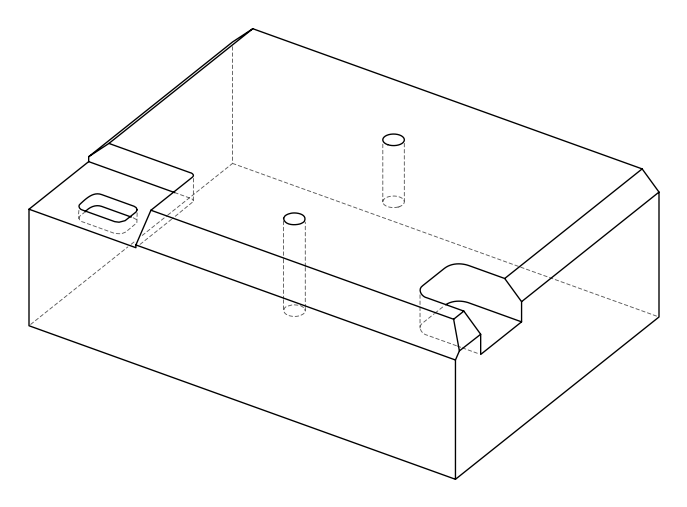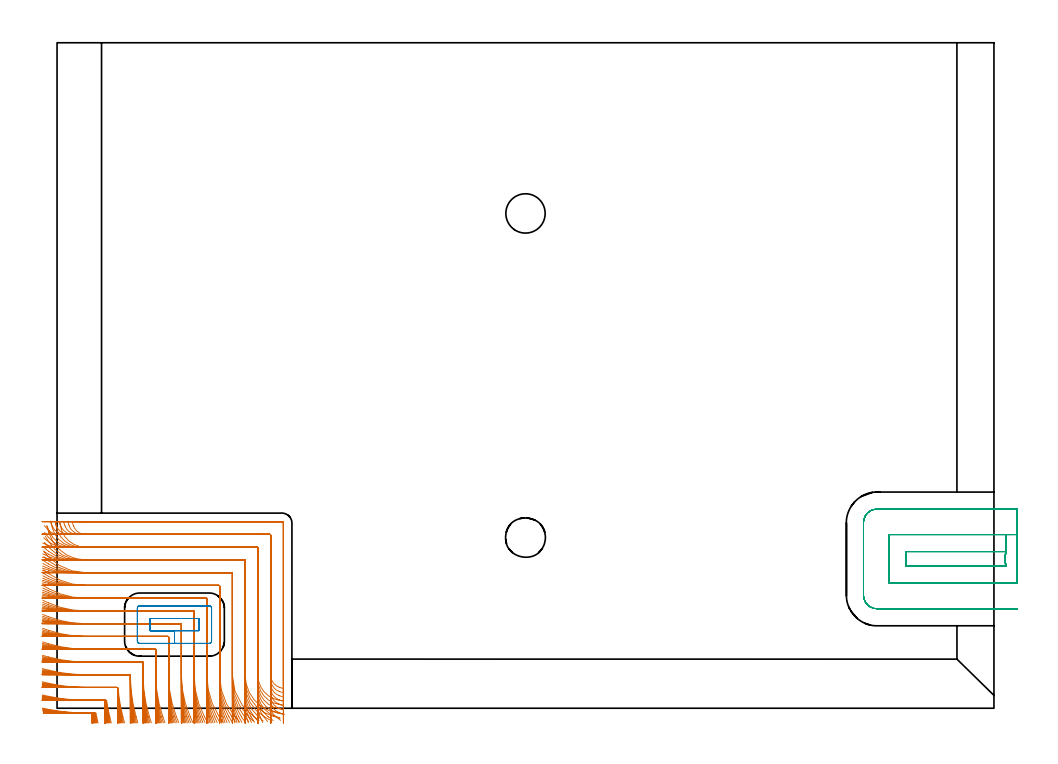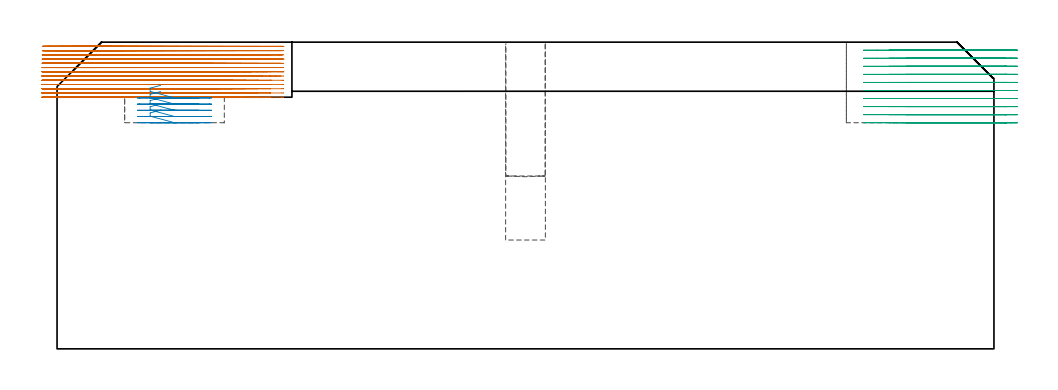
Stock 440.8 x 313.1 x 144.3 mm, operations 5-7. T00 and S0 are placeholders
(PLAN: 9 operations, 4 tool changes, 119.9 min)
(1 AREA_MILL | FG_CHAMFER_SURFACE | UGT0205_001 | 1.59 min | 6769 mm3)
(2 AREA_MILL_1 | FG_CHAMFER_SURFACE_1 | UGT0205_001 | 23.54 min | 87944 mm3)
(3 AREA_MILL_2 | FG_CHAMFER_SURFACE_2 | UGT0205_001 | 14.44 min | 50073 mm3)
(4 AREA_MILL_3 | FG_CHAMFER_SURFACE_3 | UGT0205_001 | 12.04 min | 33143 mm3)
(5 MILL_CORNER_NOTCH_RECTANGULAR | CORNER_NOTCH_RECTANGULAR | NXT0201_009 | Follow Part, ap 2, ae 75% | 54.03 min | 258710 mm3)
(6 MILL_RECTANGULAR_POCKET | POCKET_RECTANGULAR_STRAIGHT | NXT0201_011 | Follow Part, ap 3, ae 75% | 2.15 min | 16193 mm3)
(7 MILL_SLOT | SLOT_PARTIAL_RECTANGULAR | NXT0201_012 | Follow Part, ap 4, ae 75% | 10.76 min | 159781 mm3)
(8 MILL_BLIND_HOLE_FROM_SOLID_MATERIAL | STEP1POCKET | NXT0201_012 | Spiral | 1.04 min | 25567 mm3)
(9 INDEXABLE_INSERT_DRILL_BLIND_HOLE_FROM_SOLID | STEP1POCKET_1 | NXT0302_008 | 0.26 min | 16911 mm3)
(TOOL UGT0205_001 | Chamfer Mill 20 x 3 x 45 deg. | D20 FL50 Z2)
(TOOL NXT0201_009 | ENDMILL 8mm [2P460-0800-NA 1630] | D8 FL26 Z6)
(TOOL NXT0201_011 | ENDMILL 12mm [2P460-1200-NA 1630] | D12 FL38 Z6)
(TOOL NXT0201_012 | ENDMILL 16mm [2P460-1600-NA 1630] | D16 FL38 Z6)
(TOOL NXT0302_008 | Index. Insert Drill 18.5mm [880-D1850L25-05] | D18.5 PA176 FL93 Z2)
(OP 5 MILL_CORNER_NOTCH_RECTANGULAR)
G17 G21 G94 G90
T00 M6
G54
G17 G0 G90 X19.307 Y-6.928 S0 M3
G43 Z154.3 H1
Z142.308
G94 G1 X18.655 Y-4. F250.
G2 X18.337 Y-2.514 R90. F500.
G3 X17.952 Y-2.2 R0.4
G1 X13.38
G2 X-3.967 Y-0.512 R90.
G1 X-6.911 Y0.066 F250.
G0 Z154.3
X25.512 Y-6.917
Z142.308
G1 X24.813 Y-4.
G2 X23.378 Y3.463 R84. F500.
G3 X22.988 Y3.8 R0.4
G1 X13.38
G2 X-4. Y5.618 R84.
G1 X-6.935 Y6.238 F250.
G0 Z154.3
X31.749 Y-6.904
Z142.308
G1 X30.996 Y-4.
G2 X28.742 Y9.437 R78. F500.
G3 X28.349 Y9.8 R0.4
G1 X13.38
G2 X-4. Y11.761 R78.
G1 X-6.925 Y12.429 F250.
G0 Z154.3
X38.028 Y-6.887
Z142.308
G1 X37.212 Y-4.
G2 X34.5 Y15.406 R72. F500.
G3 X34.105 Y15.8 R0.4
G1 X13.38
G2 X-4. Y17.929 R72.
G1 X-6.911 Y18.653 F250.
G0 Z154.3
X44.36 Y-6.865
Z142.308
G1 X43.47 Y-4.
G2 X40.5 Y15.575 R66. F500.
G1 Y21.405
G3 X40.105 Y21.8 R0.4
G1 X13.38
G2 X-4. Y24.13 R66.
G1 X-6.894 Y24.92 F250.
G0 Z154.3
X50.762 Y-6.836
Z142.308
G1 X49.783 Y-4.
G2 X46.5 Y15.575 R60. F500.
G1 Y27.405
G3 X46.105 Y27.8 R0.4
G1 X13.38
G2 X-4. Y30.372 R60.
G1 X-6.871 Y31.241 F250.
G0 Z154.3
X57.26 Y-6.796
Z142.308
G1 X56.173 Y-4.
G2 X52.5 Y15.575 R54. F500.
G1 Y33.405
G3 X52.105 Y33.8 R0.4
G1 X13.38
G2 X-4. Y36.673 R54.
G1 X-6.84 Y37.639 F250.
G0 Z154.3
X63.896 Y-6.739
Z142.308
G1 X62.673 Y-4.
G2 X58.5 Y15.575 R48. F500.
G1 Y39.404
G3 X58.104 Y39.8 R0.4
G1 X13.38
G2 X-4. Y43.057 R48.
G1 X-6.796 Y44.143 F250.
G0 Z154.3
X70.739 Y-6.654
Z142.308
G1 X69.341 Y-4.
G2 X64.5 Y15.575 R42. F500.
G1 Y45.404
G3 X64.104 Y45.8 R0.4
G1 X13.38
G2 X-4. Y49.565 R42.
G1 X-6.731 Y50.806 F250.
G0 Z154.3
X77.918 Y-6.518
Z142.308
G1 X76.287 Y-4.
G2 X70.5 Y15.575 R36. F500.
G1 Y51.404
G3 X70.104 Y51.8 R0.4
G1 X13.38
G2 X-4. Y56.273 R36.
G1 X-6.627 Y57.722 F250.
G0 Z154.3
X85.724 Y-6.273
Z142.308
G1 X83.766 Y-4.
G2 X76.5 Y15.575 R30. F500.
G1 Y57.404
G3 X76.104 Y57.8 R0.4
G1 X13.38
G2 X-4. Y63.347 R30.
G1 X-6.445 Y65.085 F250.
G0 Z154.3
X95.061 Y-5.736
Z142.308
G1 X92.614 Y-4.
G2 X82.5 Y15.575 R24. F500.
G1 Y63.404
G3 X82.104 Y63.8 R0.4
G1 X13.38
G2 X-4. Y71.249 R24.
G1 X-6.069 Y73.422 F250.
G0 Z154.3
X106.791 Y-2.671
Z142.308
G1 X103.824 Y-2.225
G2 X88.5 Y15.575 R18. F500.
G1 Y69.403
G3 X88.103 Y69.8 R0.4
G1 X13.38
G2 X-3.891 Y82.729 R18.
G1 X-4.736 Y85.607 F250.
G0 Z154.3
X105.979 Y3.493
Z142.308
G1 X104.5 Y3.743
G2 X94.5 Y15.575 R12. F500.
G1 Y75.403
G3 X94.103 Y75.8 R0.4
G1 X13.38
G2 X1.548 Y85.8 R12.
G1 X1.298 Y87.279 F250.
G0 Z154.3
X105.914 Y9.418
Z142.308
G1 X104.5 Y9.918
G2 X100.5 Y15.575 R6. F500.
G1 Y81.403
G3 X100.103 Y81.8 R0.4
G1 X13.38
G2 X7.723 Y85.8 R6.
G1 X7.223 Y87.214 F250.
G0 Z154.3
X106.5 Y12.575
Z142.308
G1 Y15.575
Y87.1 F500.
G3 X105.8 Y87.8 R0.7
G1 X13.38
X10.38 F250.
G0 Z154.3
X18.821 Y-6.942
Z140.315
G1 X18.235 Y-4.
G2 X17.953 Y-2.523 R90. F500.
G3 X17.567 Y-2.2 R0.4
G1 X11.387
G2 X-3.899 Y-0.892 R90.
G1 X-6.856 Y-0.383 F250.
G0 Z154.3
X24.99 Y-6.934
Z140.315
G1 X24.362 Y-4.
G2 X23.113 Y3.454 R84. F500.
G3 X22.723 Y3.8 R0.4
G1 X11.387
G2 X-4. Y5.221 R84.
G1 X-6.949 Y5.771 F250.
G0 Z154.3
X31.185 Y-6.923
Z140.315
G1 X30.508 Y-4.
G2 X28.611 Y9.427 R78. F500.
G3 X28.217 Y9.8 R0.4
G1 X11.387
G2 X-4. Y11.333 R78.
G1 X-6.941 Y11.925 F250.
G0 Z154.3
X37.413 Y-6.909
Z140.315
G1 X36.681 Y-4.
G2 X34.5 Y13.586 R72. F500.
G1 Y15.405
G3 X34.105 Y15.8 R0.4
G1 X11.387
G2 X-4. Y17.463 R72.
G1 X-6.931 Y18.105 F250.
G0 Z154.3
X43.685 Y-6.892
Z140.315
G1 X42.886 Y-4.
G2 X40.5 Y13.586 R66. F500.
G1 Y21.405
G3 X40.105 Y21.8 R0.4
G1 X11.387
G2 X-4. Y23.619 R66.
G1 X-6.917 Y24.318 F250.
G0 Z154.3
X50.014 Y-6.868
Z140.315
G1 X49.135 Y-4.
G2 X46.5 Y13.586 R60. F500.
G1 Y27.405
G3 X46.105 Y27.8 R0.4
G1 X11.387
G2 X-4. Y29.807 R60.
G1 X-6.9 Y30.576 F250.
G0 Z154.3
X56.421 Y-6.836
Z140.315
G1 X55.444 Y-4.
G2 X52.5 Y13.586 R54. F500.
G1 Y33.405
G3 X52.105 Y33.8 R0.4
G1 X11.387
G2 X-4. Y36.039 R54.
G1 X-6.876 Y36.894 F250.
G0 Z154.3
X62.937 Y-6.791
Z140.315
G1 X61.838 Y-4.
G2 X58.5 Y13.586 R48. F500.
G1 Y39.404
G3 X58.104 Y39.8 R0.4
G1 X11.387
G2 X-4. Y42.333 R48.
G1 X-6.842 Y43.295 F250.
G0 Z154.3
X69.615 Y-6.724
Z140.315
G1 X68.359 Y-4.
G2 X64.5 Y13.586 R42. F500.
G1 Y45.404
G3 X64.104 Y45.8 R0.4
G1 X11.387
G2 X-4. Y48.72 R42.
G1 X-6.791 Y49.819 F250.
G0 Z154.3
X76.553 Y-6.618
Z140.315
G1 X75.088 Y-4.
G2 X70.5 Y13.586 R36. F500.
G1 Y51.404
G3 X70.104 Y51.8 R0.4
G1 X11.387
G2 X-4. Y55.254 R36.
G1 X-6.712 Y56.536 F250.
G0 Z154.3
X83.954 Y-6.43
Z140.315
G1 X82.195 Y-4.
G2 X76.5 Y13.586 R30. F500.
G1 Y57.404
G3 X76.104 Y57.8 R0.4
G1 X11.387
G2 X-4. Y62.047 R30.
G1 X-6.575 Y63.585 F250.
G0 Z154.3
X92.366 Y-6.041
Z140.315
G1 X90.168 Y-4.
G2 X82.5 Y13.586 R24. F500.
G1 Y63.404
G3 X82.104 Y63.8 R0.4
G1 X11.387
G2 X-4. Y69.382 R24.
G1 X-6.302 Y71.305 F250.
G0 Z154.3
X104.685 Y-4.572
Z140.315
G1 X101.789 Y-3.787
G2 X88.5 Y13.586 R18. F500.
G1 Y69.403
G3 X88.103 Y69.8 R0.4
G1 X11.387
G2 X-4. Y78.46 R18.
G1 X-5.557 Y81.025 F250.
G0 Z154.3
X105.979 Y1.504
Z140.315
G1 X104.5 Y1.754
G2 X94.5 Y13.586 R12. F500.
G1 Y75.403
G3 X94.103 Y75.8 R0.4
G1 X11.387
G2 X-0.441 Y85.776 R12.
G1 X-0.694 Y87.255 F250.
G0 Z154.3
X105.914 Y7.429
Z140.315
G1 X104.5 Y7.929
G2 X100.5 Y13.586 R6. F500.
G1 Y81.403
G3 X100.103 Y81.8 R0.4
G1 X11.387
G2 X5.73 Y85.8 R6.
G1 X5.23 Y87.214 F250.
G0 Z154.3
X106.5 Y10.586
Z140.315
G1 Y13.586
Y87.1 F500.
G3 X105.8 Y87.8 R0.7
G1 X11.387
X8.387 F250.
G0 Z154.3
X18.381 Y-6.955
Z138.323
G1 X17.861 Y-4.
G2 X17.615 Y-2.531 R90. F500.
G3 X17.227 Y-2.2 R0.4
G1 X9.395
G2 X-3.807 Y-1.226 R90.
G1 X-6.775 Y-0.786 F250.
G0 Z154.3
X24.517 Y-6.948
Z138.323
G1 X23.96 Y-4.
G2 X22.896 Y3.444 R84. F500.
G3 X22.504 Y3.8 R0.4
G1 X9.395
G2 X-4. Y4.875 R84.
G1 X-6.962 Y5.353 F250.
G0 Z154.3
X30.674 Y-6.939
Z138.323
G1 X30.075 Y-4.
G2 X28.53 Y9.417 R78. F500.
G3 X28.136 Y9.8 R0.4
G1 X9.395
G2 X-4. Y10.959 R78.
G1 X-6.955 Y11.474 F250.
G0 Z154.3
X36.859 Y-6.929
Z138.323
G1 X36.209 Y-4.
G2 X34.5 Y11.593 R72. F500.
G1 Y15.405
G3 X34.105 Y15.8 R0.4
G1 X9.395
G2 X-4. Y17.057 R72.
G1 X-6.948 Y17.615 F250.
G0 Z154.3
X43.077 Y-6.915
Z138.323
G1 X42.369 Y-4.
G2 X40.5 Y11.593 R66. F500.
G1 Y21.405
G3 X40.105 Y21.8 R0.4
G1 X9.395
G2 X-4. Y23.174 R66.
G1 X-6.938 Y23.782 F250.
G0 Z154.3
X49.341 Y-6.897
Z138.323
G1 X48.562 Y-4.
G2 X46.5 Y11.593 R60. F500.
G1 Y27.405
G3 X46.105 Y27.8 R0.4
G1 X9.395
G2 X-4. Y29.314 R60.
G1 X-6.924 Y29.984 F250.
G0 Z154.3
X55.667 Y-6.872
Z138.323
G1 X54.8 Y-4.
G2 X52.5 Y11.593 R54. F500.
G1 Y33.405
G3 X52.105 Y33.8 R0.4
G1 X9.395
G2 X-4. Y35.488 R54.
G1 X-6.906 Y36.232 F250.
G0 Z154.3
X62.078 Y-6.837
Z138.323
G1 X61.103 Y-4.
G2 X58.5 Y11.593 R48. F500.
G1 Y39.404
G3 X58.104 Y39.8 R0.4
G1 X9.395
G2 X-4. Y41.707 R48.
G1 X-6.881 Y42.544 F250.
G0 Z154.3
X68.616 Y-6.786
Z138.323
G1 X67.502 Y-4.
G2 X64.5 Y11.593 R42. F500.
G1 Y45.404
G3 X64.104 Y45.8 R0.4
G1 X9.395
G2 X-4. Y47.993 R42.
G1 X-6.843 Y48.95 F250.
G0 Z154.3
X75.352 Y-6.704
Z138.323
G1 X74.052 Y-4.
G2 X70.5 Y11.593 R36. F500.
G1 Y51.404
G3 X70.104 Y51.8 R0.4
G1 X9.395
G2 X-4. Y54.385 R36.
G1 X-6.785 Y55.501 F250.
G0 Z154.3
X82.43 Y-6.563
Z138.323
G1 X80.871 Y-4.
G2 X76.5 Y11.593 R30. F500.
G1 Y57.404
G3 X76.104 Y57.8 R0.4
G1 X9.395
G2 X-4. Y60.956 R30.
G1 X-6.684 Y62.296 F250.
G0 Z154.3
X90.205 Y-6.281
Z138.323
G1 X88.256 Y-4.
G2 X82.5 Y11.593 R24. F500.
G1 Y63.404
G3 X82.104 Y63.8 R0.4
G1 X9.395
G2 X-4. Y67.886 R24.
G1 X-6.489 Y69.56 F250.
G0 Z154.3
X100.108 Y-5.499
Z138.323
G1 X97.509 Y-4.
G2 X88.5 Y11.593 R18. F500.
G1 Y69.403
G3 X88.103 Y69.8 R0.4
G1 X9.395
G2 X-4. Y75.776 R18.
G1 X-6.004 Y78.008 F250.
G0 Z154.3
X105.972 Y-0.488
Z138.323
G1 X104.493 Y-0.238
G2 X94.5 Y11.593 R12. F500.
G1 Y75.403
G3 X94.103 Y75.8 R0.4
G1 X9.395
G2 X-2.293 Y85.078 R12.
G1 X-2.973 Y88. F250.
G0 Z154.3
X105.914 Y5.437
Z138.323
G1 X104.5 Y5.937
G2 X100.5 Y11.593 R6. F500.
G1 Y81.403
G3 X100.103 Y81.8 R0.4
G1 X9.395
G2 X3.738 Y85.8 R6.
G1 X3.238 Y87.214 F250.
G0 Z154.3
X106.5 Y8.593
Z138.323
G1 Y11.593
Y87.1 F500.
G3 X105.8 Y87.8 R0.7
G1 X9.395
X6.395 F250.
G0 Z154.3
X17.987 Y-6.966
Z136.331
G1 X17.534 Y-4.
G2 X17.323 Y-2.54 R90. F500.
G3 X16.933 Y-2.2 R0.4
G1 X7.402
G2 X-3.703 Y-1.512 R90.
G1 X-6.68 Y-1.142 F250.
G0 Z154.3
X24.094 Y-6.96
Z136.331
G1 X23.608 Y-4.
G2 X22.727 Y3.435 R84. F500.
G3 X22.334 Y3.8 R0.4
G1 X7.402
G2 X-4. Y4.577 R84.
G1 X-6.972 Y4.985 F250.
G0 Z154.3
X30.218 Y-6.954
Z136.331
G1 X29.695 Y-4.
G2 X28.5 Y9.406 R78. F500.
G3 X28.106 Y9.8 R0.4
G1 X7.402
G2 X-4. Y10.638 R78.
G1 X-6.968 Y11.076 F250.
G0 Z154.3
X36.363 Y-6.946
Z136.331
G1 X35.796 Y-4.
G2 X34.5 Y9.601 R72. F500.
G1 Y15.405
G3 X34.105 Y15.8 R0.4
G1 X7.402
G2 X-4. Y16.709 R72.
G1 X-6.962 Y17.184 F250.
G0 Z154.3
X42.535 Y-6.936
Z136.331
G1 X41.917 Y-4.
G2 X40.5 Y9.601 R66. F500.
G1 Y21.405
G3 X40.105 Y21.8 R0.4
G1 X7.402
G2 X-4. Y22.792 R66.
G1 X-6.955 Y23.311 F250.
G0 Z154.3
X48.742 Y-6.922
Z136.331
G1 X48.062 Y-4.
G2 X46.5 Y9.601 R60. F500.
G1 Y27.405
G3 X46.105 Y27.8 R0.4
G1 X7.402
G2 X-4. Y28.893 R60.
G1 X-6.945 Y29.464 F250.
G0 Z154.3
X54.997 Y-6.903
Z136.331
G1 X54.241 Y-4.
G2 X52.5 Y9.601 R54. F500.
G1 Y33.404
G3 X52.104 Y33.8 R0.4
G1 X7.402
G2 X-4. Y35.018 R54.
G1 X-6.932 Y35.651 F250.
G0 Z154.3
X61.317 Y-6.877
Z136.331
G1 X60.467 Y-4.
G2 X58.5 Y9.601 R48. F500.
G1 Y39.404
G3 X58.104 Y39.8 R0.4
G1 X7.402
G2 X-4. Y41.174 R48.
G1 X-6.914 Y41.887 F250.
G0 Z154.3
X67.735 Y-6.838
Z136.331
G1 X66.763 Y-4.
G2 X64.5 Y9.601 R42. F500.
G1 Y45.404
G3 X64.104 Y45.8 R0.4
G1 X7.402
G2 X-4. Y47.377 R42.
G1 X-6.887 Y48.192 F250.
G0 Z154.3
X74.302 Y-6.778
Z136.331
G1 X73.168 Y-4.
G2 X70.5 Y9.601 R36. F500.
G1 Y51.404
G3 X70.104 Y51.8 R0.4
G1 X7.402
G2 X-4. Y53.653 R36.
G1 X-6.846 Y54.604 F250.
G0 Z154.3
X81.12 Y-6.674
Z136.331
G1 X79.76 Y-4.
G2 X76.5 Y9.601 R30. F500.
G1 Y57.404
G3 X76.104 Y57.8 R0.4
G1 X7.402
G2 X-4. Y60.051 R30.
G1 X-6.775 Y61.192 F250.
G0 Z154.3
X88.426 Y-6.472
Z136.331
G1 X86.726 Y-4.
G2 X82.5 Y9.601 R24. F500.
G1 Y63.404
G3 X82.104 Y63.8 R0.4
G1 X7.402
G2 X-4. Y66.682 R24.
G1 X-6.64 Y68.107 F250.
G0 Z154.3
X96.976 Y-5.965
Z136.331
G1 X94.71 Y-4.
G2 X88.5 Y9.601 R18. F500.
G1 Y69.403
G3 X88.103 Y69.8 R0.4
G1 X7.402
G2 X-4. Y73.872 R18.
G1 X-6.321 Y75.772 F250.
G0 Z154.3
X106.825 Y-2.764
Z136.331
G1 X103.896 Y-2.113
G2 X94.5 Y9.601 R12. F500.
G1 Y75.403
G3 X94.103 Y75.8 R0.4
G1 X7.402
G2 X-3.715 Y83.283 R12.
G1 X-4.844 Y86.062 F250.
G0 Z154.3
X105.914 Y3.444
Z136.331
G1 X104.5 Y3.944
G2 X100.5 Y9.601 R6. F500.
G1 Y81.403
G3 X100.103 Y81.8 R0.4
G1 X7.402
G2 X1.745 Y85.8 R6.
G1 X1.245 Y87.215 F250.
G0 Z154.3
X106.5 Y6.601
Z136.331
G1 Y9.601
Y87.1 F500.
G3 X105.8 Y87.8 R0.7
G1 X7.402
X4.402 F250.
G0 Z154.3
X17.639 Y-6.975
Z134.338
G1 X17.252 Y-4.
G2 X17.075 Y-2.549 R90. F500.
G3 X16.684 Y-2.2 R0.4
G1 X5.41
G2 X-3.598 Y-1.748 R90.
G1 X-6.583 Y-1.448 F250.
G0 Z154.3
X23.721 Y-6.971
Z134.338
G1 X23.306 Y-4.
G2 X22.604 Y3.426 R84. F500.
G3 X22.211 Y3.8 R0.4
G1 X5.41
G2 X-4. Y4.329 R84.
G1 X-6.981 Y4.665 F250.
G0 Z154.3
X29.815 Y-6.967
Z134.338
G1 X29.369 Y-4.
G2 X28.5 Y7.609 R78. F500.
G1 Y9.405
G3 X28.105 Y9.8 R0.4
G1 X5.41
G2 X-4. Y10.37 R78.
G1 X-6.978 Y10.732 F250.
G0 Z154.3
X35.926 Y-6.961
Z134.338
G1 X35.442 Y-4.
G2 X34.5 Y7.609 R72. F500.
G1 Y15.405
G3 X34.105 Y15.8 R0.4
G1 X5.41
G2 X-4. Y16.418 R72.
G1 X-6.974 Y16.81 F250.
G0 Z154.3
X42.057 Y-6.953
Z134.338
G1 X41.529 Y-4.
G2 X40.5 Y7.609 R66. F500.
G1 Y21.405
G3 X40.105 Y21.8 R0.4
G1 X5.41
G2 X-4. Y22.474 R66.
G1 X-6.969 Y22.902 F250.
G0 Z154.3
X48.214 Y-6.943
Z134.338
G1 X47.634 Y-4.
G2 X46.5 Y7.609 R60. F500.
G1 Y27.405
G3 X46.105 Y27.8 R0.4
G1 X5.41
G2 X-4. Y28.542 R60.
G1 X-6.963 Y29.013 F250.
G0 Z154.3
X54.408 Y-6.93
Z134.338
G1 X53.763 Y-4.
G2 X52.5 Y7.609 R54. F500.
G1 Y33.405
G3 X52.105 Y33.8 R0.4
G1 X5.41
G2 X-4. Y34.626 R54.
G1 X-6.954 Y35.149 F250.
G0 Z154.3
X60.651 Y-6.911
Z134.338
G1 X59.925 Y-4.
G2 X58.5 Y7.609 R48. F500.
G1 Y39.404
G3 X58.104 Y39.8 R0.4
G1 X5.41
G2 X-4. Y40.731 R48.
G1 X-6.942 Y41.319 F250.
G0 Z154.3
X66.966 Y-6.883
Z134.338
G1 X66.136 Y-4.
G2 X64.5 Y7.609 R42. F500.
G1 Y45.404
G3 X64.104 Y45.8 R0.4
G1 X5.41
G2 X-4. Y46.868 R42.
G1 X-6.924 Y47.54 F250.
G0 Z154.3
X73.391 Y-6.84
Z134.338
G1 X72.423 Y-4.
G2 X70.5 Y7.609 R36. F500.
G1 Y51.404
G3 X70.104 Y51.8 R0.4
G1 X5.41
G2 X-4. Y53.052 R36.
G1 X-6.896 Y53.836 F250.
G0 Z154.3
X79.998 Y-6.766
Z134.338
G1 X78.837 Y-4.
G2 X76.5 Y7.609 R30. F500.
G1 Y57.404
G3 X76.104 Y57.8 R0.4
G1 X5.41
G2 X-4. Y59.314 R30.
G1 X-6.849 Y60.255 F250.
G0 Z154.3
X86.946 Y-6.626
Z134.338
G1 X85.495 Y-4.
G2 X82.5 Y7.609 R24. F500.
G1 Y63.404
G3 X82.104 Y63.8 R0.4
G1 X5.41
G2 X-4. Y65.722 R24.
G1 X-6.76 Y66.898 F250.
G0 Z154.3
X94.679 Y-6.293
Z134.338
G1 X92.744 Y-4.
G2 X88.5 Y7.609 R18. F500.
G1 Y69.403
G3 X88.103 Y69.8 R0.4
G1 X5.41
G2 X-4. Y72.455 R18.
G1 X-6.557 Y74.024 F250.
G0 Z154.3
X105.035 Y-4.673
Z134.338
G1 X102.231 Y-3.606
G2 X94.5 Y7.609 R12. F500.
G1 Y75.403
G3 X94.103 Y75.8 R0.4
G1 X5.41
G2 X-4. Y80.353 R12.
G1 X-5.862 Y82.705 F250.
G0 Z154.3
X105.914 Y1.452
Z134.338
G1 X104.5 Y1.952
G2 X100.5 Y7.609 R6. F500.
G1 Y81.403
G3 X100.103 Y81.8 R0.4
G1 X5.41
G2 X-0.245 Y85.793 R6.
G1 X-0.746 Y87.207 F250.
G0 Z154.3
X106.5 Y4.609
Z134.338
G1 Y7.609
Y87.1 F500.
G3 X105.8 Y87.8 R0.7
G1 X5.41
X2.41 F250.
G0 Z154.3
X17.335 Y-6.983
Z132.346
G1 X17.015 Y-4.
G2 X16.872 Y-2.558 R90. F500.
G3 X16.48 Y-2.2 R0.4
G1 X3.416
G2 X-3.502 Y-1.934 R90.
G1 X-6.493 Y-1.703 F250.
G0 Z154.3
X23.395 Y-6.98
Z132.346
G1 X23.052 Y-4.
G2 X22.529 Y3.416 R84. F500.
G3 X22.135 Y3.8 R0.4
G1 X3.416
G2 X-4. Y4.128 R84.
G1 X-6.988 Y4.393 F250.
G0 Z154.3
X29.464 Y-6.977
Z132.346
G1 X29.095 Y-4.
G2 X28.5 Y5.613 R78. F500.
G1 Y9.405
G3 X28.105 Y9.8 R0.4
G1 X3.416
G2 X-4. Y10.153 R78.
G1 X-6.986 Y10.439 F250.
G0 Z154.3
X35.545 Y-6.973
Z132.346
G1 X35.145 Y-4.
G2 X34.5 Y5.613 R72. F500.
G1 Y15.405
G3 X34.105 Y15.8 R0.4
G1 X3.416
G2 X-4. Y16.183 R72.
G1 X-6.984 Y16.492 F250.
G0 Z154.3
X41.641 Y-6.968
Z132.346
G1 X41.204 Y-4.
G2 X40.5 Y5.613 R66. F500.
G1 Y21.405
G3 X40.105 Y21.8 R0.4
G1 X3.416
G2 X-4. Y22.218 R66.
G1 X-6.981 Y22.555 F250.
G0 Z154.3
X47.756 Y-6.961
Z132.346
G1 X47.275 Y-4.
G2 X46.5 Y5.613 R60. F500.
G1 Y27.405
G3 X46.105 Y27.8 R0.4
G1 X3.416
G2 X-4. Y28.26 R60.
G1 X-6.977 Y28.631 F250.
G0 Z154.3
X53.897 Y-6.952
Z132.346
G1 X53.363 Y-4.
G2 X52.5 Y5.613 R54. F500.
G1 Y33.405
G3 X52.105 Y33.8 R0.4
G1 X3.416
G2 X-4. Y34.312 R54.
G1 X-6.972 Y34.724 F250.
G0 Z154.3
X60.073 Y-6.939
Z132.346
G1 X59.472 Y-4.
G2 X58.5 Y5.613 R48. F500.
G1 Y39.404
G3 X58.104 Y39.8 R0.4
G1 X3.416
G2 X-4. Y40.376 R48.
G1 X-6.964 Y40.84 F250.
G0 Z154.3
X66.302 Y-6.92
Z132.346
G1 X65.615 Y-4.
G2 X64.5 Y5.613 R42. F500.
G1 Y45.404
G3 X64.104 Y45.8 R0.4
G1 X3.416
G2 X-4. Y46.46 R42.
G1 X-6.953 Y46.99 F250.
G0 Z154.3
X72.608 Y-6.891
Z132.346
G1 X71.807 Y-4.
G2 X70.5 Y5.613 R36. F500.
G1 Y51.404
G3 X70.104 Y51.8 R0.4
G1 X3.416
G2 X-4. Y52.572 R36.
G1 X-6.936 Y53.19 F250.
G0 Z154.3
X79.043 Y-6.842
Z132.346
G1 X78.082 Y-4.
G2 X76.5 Y5.613 R30. F500.
G1 Y57.404
G3 X76.104 Y57.8 R0.4
G1 X3.416
G2 X-4. Y58.731 R30.
G1 X-6.907 Y59.473 F250.
G0 Z154.3
X85.711 Y-6.749
Z132.346
G1 X84.509 Y-4.
G2 X82.5 Y5.613 R24. F500.
G1 Y63.404
G3 X82.104 Y63.8 R0.4
G1 X3.416
G2 X-4. Y64.975 R24.
G1 X-6.853 Y65.902 F250.
G0 Z154.3
X92.884 Y-6.536
Z132.346
G1 X91.282 Y-4.
G2 X88.5 Y5.613 R18. F500.
G1 Y69.403
G3 X88.103 Y69.8 R0.4
G1 X3.416
G2 X-4. Y71.399 R18.
G1 X-6.734 Y72.635 F250.
G0 Z154.3
X101.72 Y-5.796
Z132.346
G1 X99.317 Y-4.
G2 X94.5 Y5.613 R12. F500.
G1 Y75.403
G3 X94.103 Y75.8 R0.4
G1 X3.416
G2 X-4. Y78.366 R12.
G1 X-6.359 Y80.22 F250.
G0 Z154.3
X105.914 Y-0.544
Z132.346
G1 X104.5 Y-0.044
G2 X100.5 Y5.613 R6. F500.
G1 Y81.403
G3 X100.103 Y81.8 R0.4
G1 X3.416
G2 X-2.035 Y85.294 R6.
G1 X-3.288 Y88.02 F250.
G0 Z154.3
X106.5 Y2.613
Z132.346
G1 Y5.613
Y87.1 F500.
G3 X105.8 Y87.8 R0.7
G1 X3.416
X0.416 F250.
G0 Z154.3
X17.077 Y-6.989
Z130.354
G1 X16.823 Y-4.
G2 X16.713 Y-2.567 R90. F500.
G3 X16.32 Y-2.2 R0.4
G1 X0.412
G2 X-3.392 Y-2.12 R90.
G1 X-6.39 Y-1.993 F250.
G0 Z154.3
X23.118 Y-6.988
Z130.354
G1 X22.846 Y-4.
G2 X22.5 Y3.407 R84. F500.
G3 X22.106 Y3.8 R0.4
G1 X0.412
G2 X-4. Y3.916 R84.
G1 X-6.996 Y4.074 F250.
G0 Z154.3
X29.166 Y-6.986
Z130.354
G1 X28.873 Y-4.
G2 X28.5 Y3.618 R78. F500.
G1 Y9.405
G3 X28.105 Y9.8 R0.4
G1 X0.412
G2 X-4. Y9.925 R78.
G1 X-6.995 Y10.095 F250.
G0 Z154.3
X35.222 Y-6.983
Z130.354
G1 X34.904 Y-4.
G2 X34.5 Y3.618 R72. F500.
G1 Y15.405
G3 X34.105 Y15.8 R0.4
G1 X0.412
G2 X-4. Y15.935 R72.
G1 X-6.994 Y16.119 F250.
G0 Z154.3
X41.287 Y-6.98
Z130.354
G1 X40.941 Y-4.
G2 X40.5 Y3.618 R66. F500.
G1 Y21.405
G3 X40.105 Y21.8 R0.4
G1 X0.412
G2 X-4. Y21.948 R66.
G1 X-6.993 Y22.148 F250.
G0 Z154.3
X47.367 Y-6.976
Z130.354
G1 X46.986 Y-4.
G2 X46.5 Y3.618 R60. F500.
G1 Y27.405
G3 X46.105 Y27.8 R0.4
G1 X0.412
G2 X-4. Y27.962 R60.
G1 X-6.992 Y28.183 F250.
G0 Z154.3
X53.463 Y-6.97
Z130.354
G1 X53.04 Y-4.
G2 X52.5 Y3.618 R54. F500.
G1 Y33.405
G3 X52.105 Y33.8 R0.4
G1 X0.412
G2 X-4. Y33.981 R54.
G1 X-6.99 Y34.226 F250.
G0 Z154.3
X59.585 Y-6.962
Z130.354
G1 X59.108 Y-4.
G2 X58.5 Y3.618 R48. F500.
G1 Y39.404
G3 X58.104 Y39.8 R0.4
G1 X0.412
G2 X-4. Y40.003 R48.
G1 X-6.987 Y40.279 F250.
G0 Z154.3
X65.741 Y-6.95
Z130.354
G1 X65.197 Y-4.
G2 X64.5 Y3.618 R42. F500.
G1 Y45.404
G3 X64.104 Y45.8 R0.4
G1 X0.412
G2 X-4. Y46.032 R42.
G1 X-6.983 Y46.348 F250.
G0 Z154.3
X71.95 Y-6.932
Z130.354
G1 X71.315 Y-4.
G2 X70.5 Y3.618 R36. F500.
G1 Y51.404
G3 X70.104 Y51.8 R0.4
G1 X0.412
G2 X-4. Y52.071 R36.
G1 X-6.977 Y52.439 F250.
G0 Z154.3
X78.245 Y-6.902
Z130.354
G1 X77.483 Y-4.
G2 X76.5 Y3.618 R30. F500.
G1 Y57.404
G3 X76.104 Y57.8 R0.4
G1 X0.412
G2 X-4. Y58.126 R30.
G1 X-6.967 Y58.568 F250.
G0 Z154.3
X84.693 Y-6.845
Z130.354
G1 X83.741 Y-4.
G2 X82.5 Y3.618 R24. F500.
G1 Y63.404
G3 X82.104 Y63.8 R0.4
G1 X0.412
G2 X-4. Y64.209 R24.
G1 X-6.949 Y64.761 F250.
G0 Z154.3
X91.461 Y-6.718
Z130.354
G1 X90.192 Y-4.
G2 X88.5 Y3.618 R18. F500.
G1 Y69.403
G3 X88.103 Y69.8 R0.4
G1 X0.412
G2 X-4. Y70.349 R18.
G1 X-6.908 Y71.085 F250.
G0 Z154.3
X99.133 Y-6.318
Z130.354
G1 X97.228 Y-4.
G2 X94.5 Y3.618 R12. F500.
G1 Y75.403
G3 X94.103 Y75.8 R0.4
G1 X0.412
G2 X-4. Y76.641 R12.
G1 X-6.79 Y77.744 F250.
G0 Z154.3
X106.795 Y-3.084
Z130.354
G1 X104.055 Y-1.861
G2 X100.5 Y3.618 R6. F500.
G1 Y81.403
G3 X100.103 Y81.8 R0.4
G1 X0.412
G2 X-3.992 Y83.725 R6.
G1 X-6.029 Y85.928 F250.
G0 Z154.3
X106.5 Y0.618
Z130.354
G1 Y3.618
Y87.1 F500.
G3 X105.8 Y87.8 R0.7
G1 X0.412
X-2.588 F250.
G0 Z154.3
X16.794 Y-6.996
Z128.362
G1 X16.632 Y-4.
G2 X16.566 Y-2.579 R90. F500.
G3 X16.173 Y-2.2 R0.4
G1 X-3.286
X-3.341
X-6.341 Y-2.198 F250.
G0 Z154.3
X22.815 Y-6.995
Z128.362
G1 X22.641 Y-4.
G2 X22.5 Y0.869 R84. F500.
G1 Y3.406
G3 X22.106 Y3.8 R0.4
G1 X-3.286
G2 X-4. Y3.803 R84.
G1 X-7. Y3.829 F250.
G0 Z154.3
X28.839 Y-6.994
Z128.362
G1 X28.652 Y-4.
G2 X28.5 Y0.869 R78. F500.
G1 Y9.406
G3 X28.106 Y9.8 R0.4
G1 X-3.286
G2 X-4. Y9.803 R78.
G1 X-7. Y9.831 F250.
G0 Z154.3
X34.868 Y-6.993
Z128.362
G1 X34.665 Y-4.
G2 X34.5 Y0.869 R72. F500.
G1 Y15.405
G3 X34.105 Y15.8 R0.4
G1 X-3.286
G2 X-4. Y15.804 R72.
G1 X-7. Y15.833 F250.
G0 Z154.3
X40.901 Y-6.992
Z128.362
G1 X40.68 Y-4.
G2 X40.5 Y0.869 R66. F500.
G1 Y21.405
G3 X40.105 Y21.8 R0.4
G1 X-3.286
G2 X-4. Y21.804 R66.
G1 X-7. Y21.836 F250.
G0 Z154.3
X46.941 Y-6.99
Z128.362
G1 X46.698 Y-4.
G2 X46.5 Y0.869 R60. F500.
G1 Y27.405
G3 X46.105 Y27.8 R0.4
G1 X-3.286
G2 X-4. Y27.804 R60.
G1 X-7. Y27.84 F250.
G0 Z154.3
X52.99 Y-6.988
Z128.362
G1 X52.72 Y-4.
G2 X52.5 Y0.869 R54. F500.
G1 Y33.405
G3 X52.105 Y33.8 R0.4
G1 X-3.286
G2 X-4. Y33.805 R54.
G1 X-7. Y33.844 F250.
G0 Z154.3
X59.052 Y-6.985
Z128.362
G1 X58.748 Y-4.
G2 X58.5 Y0.869 R48. F500.
G1 Y39.404
G3 X58.104 Y39.8 R0.4
G1 X-3.286
G2 X-4. Y39.805 R48.
G1 X-7. Y39.85 F250.
G0 Z154.3
X65.131 Y-6.98
Z128.362
G1 X64.783 Y-4.
G2 X64.5 Y0.869 R42. F500.
G1 Y45.404
G3 X64.104 Y45.8 R0.4
G1 X-3.286
G2 X-4. Y45.806 R42.
G1 X-7. Y45.857 F250.
G0 Z154.3
X71.237 Y-6.972
Z128.362
G1 X70.831 Y-4.
G2 X70.5 Y0.869 R36. F500.
G1 Y51.404
G3 X70.104 Y51.8 R0.4
G1 X-3.286
G2 X-4. Y51.807 R36.
G1 X-6.999 Y51.867 F250.
G0 Z154.3
X77.385 Y-6.96
Z128.362
G1 X76.898 Y-4.
G2 X76.5 Y0.869 R30. F500.
G1 Y57.404
G3 X76.104 Y57.8 R0.4
G1 X-3.286
G2 X-4. Y57.808 R30.
G1 X-6.999 Y57.88 F250.
G0 Z154.3
X83.608 Y-6.938
Z128.362
G1 X82.999 Y-4.
G2 X82.5 Y0.869 R24. F500.
G1 Y63.404
G3 X82.104 Y63.8 R0.4
G1 X-3.286
G2 X-4. Y63.811 R24.
G1 X-6.999 Y63.9 F250.
G0 Z154.3
X89.983 Y-6.888
Z128.362
G1 X89.171 Y-4.
G2 X88.5 Y0.869 R18. F500.
G1 Y69.403
G3 X88.103 Y69.8 R0.4
G1 X-3.286
G2 X-4. Y69.814 R18.
G1 X-6.998 Y69.933 F250.
G0 Z154.3
X96.749 Y-6.742
Z128.362
G1 X95.532 Y-4.
G2 X94.5 Y0.869 R12. F500.
G1 Y75.403
G3 X94.103 Y75.8 R0.4
G1 X-3.286
G2 X-4. Y75.821 R12.
G1 X-6.995 Y76. F250.
G0 Z154.3
X105.237 Y-5.719
Z128.362
G1 X102.854 Y-3.896
G2 X100.5 Y0.869 R6. F500.
G1 Y81.403
G3 X100.103 Y81.8 R0.4
G1 X-3.286
G2 X-4. Y81.843 R6.
G1 X-6.979 Y82.199 F250.
G0 Z154.3
X106.5 Y-2.131
Z128.362
G1 Y0.869
Y87.1 F500.
G3 X105.8 Y87.8 R0.7
G1 X-3.286
X-6.286 F250.
G0 Z154.3
X16.534 Y-7.
Z126.369
G1 X16.504 Y-4.
G2 X16.5 Y-3.103 R90. F500.
G1 Y-2.594
G3 X16.106 Y-2.2 R0.4
G1 X-3.341
X-6.341 F250.
G0 Z154.3
X22.537 Y-7.
Z126.369
G1 X22.505 Y-4.
G2 X22.5 Y-3.103 R84. F500.
G1 Y3.406
G3 X22.106 Y3.8 R0.4
G1 X16.106
X-4.
X-7. F250.
G0 Z154.3
X28.54 Y-7.
Z126.369
G1 X28.505 Y-4.
G2 X28.5 Y-3.103 R78. F500.
G1 Y9.406
G3 X28.106 Y9.8 R0.4
G1 X22.106
X-4.
X-7. F250.
G0 Z154.3
X34.543 Y-7.
Z126.369
G1 X34.506 Y-4.
G2 X34.5 Y-3.103 R72. F500.
G1 Y15.405
G3 X34.105 Y15.8 R0.4
G1 X28.106
X-4.
X-7. F250.
G0 Z154.3
X40.547 Y-7.
Z126.369
G1 X40.506 Y-4.
G2 X40.5 Y-3.103 R66. F500.
G1 Y21.405
G3 X40.105 Y21.8 R0.4
G1 X34.105
X-4.
X-7. F250.
G0 Z154.3
X46.552 Y-7.
Z126.369
G1 X46.507 Y-4.
G2 X46.5 Y-3.103 R60. F500.
G1 Y27.405
G3 X46.105 Y27.8 R0.4
G1 X40.105
X-4.
X-7. F250.
G0 Z154.3
X52.557 Y-7.
Z126.369
G1 X52.507 Y-4.
G2 X52.5 Y-3.103 R54. F500.
G1 Y33.405
G3 X52.105 Y33.8 R0.4
G1 X46.105
X-4.
X-7. F250.
G0 Z154.3
X58.564 Y-6.999
Z126.369
G1 X58.508 Y-4.
G2 X58.5 Y-3.103 R48. F500.
G1 Y39.404
G3 X58.104 Y39.8 R0.4
G1 X52.105
X-4.
X-7. F250.
G0 Z154.3
X64.574 Y-6.999
Z126.369
G1 X64.51 Y-4.
G2 X64.5 Y-3.103 R42. F500.
G1 Y45.404
G3 X64.104 Y45.8 R0.4
G1 X58.104
X-4.
X-7. F250.
G0 Z154.3
X70.586 Y-6.999
Z126.369
G1 X70.511 Y-4.
G2 X70.5 Y-3.103 R36. F500.
G1 Y51.404
G3 X70.104 Y51.8 R0.4
G1 X64.104
X-4.
X-7. Y51.801 F250.
G0 Z154.3
X76.603 Y-6.999
Z126.369
G1 X76.513 Y-4.
G2 X76.5 Y-3.103 R30. F500.
G1 Y57.404
G3 X76.104 Y57.8 R0.4
G1 X70.104
X-4.
X-7. Y57.801 F250.
G0 Z154.3
X82.629 Y-6.998
Z126.369
G1 X82.517 Y-4.
G2 X82.5 Y-3.103 R24. F500.
G1 Y63.404
G3 X82.104 Y63.8 R0.4
G1 X76.104
X-4.
X-7. Y63.801 F250.
G0 Z154.3
X88.672 Y-6.996
Z126.369
G1 X88.522 Y-4.
G2 X88.5 Y-3.103 R18. F500.
G1 Y69.403
G3 X88.103 Y69.8 R0.4
G1 X82.104
X-4.
X-7. Y69.801 F250.
G0 Z154.3
X94.758 Y-6.992
Z126.369
G1 X94.534 Y-4.
G2 X94.5 Y-3.103 R12. F500.
G1 Y75.403
G3 X94.103 Y75.8 R0.4
G1 X88.103
X-4.
X-7. Y75.802 F250.
G0 Z154.3
X101.016 Y-6.966
Z126.369
G1 X100.567 Y-4.
G2 X100.5 Y-3.103 R6. F500.
G1 Y81.403
G3 X100.103 Y81.8 R0.4
G1 X94.103
X-4.
X-7. Y81.803 F250.
G0 Z154.3
X106.5 Y-6.103
Z126.369
G1 Y-3.103
Y87.1 F500.
G3 X105.8 Y87.8 R0.7
G1 X-3.994
X-6.994 F250.
G0 Z154.3
X16.501 Y-7.
Z124.377
G1 X16.5 Y-4.
Y-2.594 F500.
G3 X16.106 Y-2.2 R0.4
G1 X-3.341
X-6.341 F250.
G0 Z154.3
X22.501 Y-7.
Z124.377
G1 X22.5 Y-4.
Y-2.594 F500.
Y3.406
G3 X22.106 Y3.8 R0.4
G1 X-4.
X-7. F250.
G0 Z154.3
X28.501 Y-7.
Z124.377
G1 X28.5 Y-4.
Y3.406 F500.
Y9.406
G3 X28.106 Y9.8 R0.4
G1 X-4.
X-7. F250.
G0 Z154.3
X34.501 Y-7.
Z124.377
G1 X34.5 Y-4.
Y9.406 F500.
Y15.405
G3 X34.105 Y15.8 R0.4
G1 X-4.
X-7. F250.
G0 Z154.3
X40.501 Y-7.
Z124.377
G1 X40.5 Y-4.
Y15.405 F500.
Y21.405
G3 X40.105 Y21.8 R0.4
G1 X-4.
X-7. F250.
G0 Z154.3
X46.501 Y-7.
Z124.377
G1 X46.5 Y-4.
Y21.405 F500.
Y27.405
G3 X46.105 Y27.8 R0.4
G1 X-4.
X-7. F250.
G0 Z154.3
X52.501 Y-7.
Z124.377
G1 X52.5 Y-4.
Y27.405 F500.
Y33.405
G3 X52.105 Y33.8 R0.4
G1 X-4.
X-7. F250.
G0 Z154.3
X58.502 Y-7.
Z124.377
G1 X58.5 Y-4.
Y33.405 F500.
Y39.404
G3 X58.104 Y39.8 R0.4
G1 X-4.
X-7. F250.
G0 Z154.3
X64.502 Y-7.
Z124.377
G1 X64.5 Y-4.
Y39.404 F500.
Y45.404
G3 X64.104 Y45.8 R0.4
G1 X-4.
X-7. F250.
G0 Z154.3
X70.502 Y-7.
Z124.377
G1 X70.5 Y-4.
Y45.404 F500.
Y51.404
G3 X70.104 Y51.8 R0.4
G1 X-4.
X-7. F250.
G0 Z154.3
X76.502 Y-7.
Z124.377
G1 X76.5 Y-4.
Y51.404 F500.
Y57.404
G3 X76.104 Y57.8 R0.4
G1 X-4.
X-7. F250.
G0 Z154.3
X82.503 Y-7.
Z124.377
G1 X82.5 Y-4.
Y57.404 F500.
Y63.404
G3 X82.104 Y63.8 R0.4
G1 X-4.
X-7. F250.
G0 Z154.3
X88.504 Y-7.
Z124.377
G1 X88.5 Y-4.
Y63.404 F500.
Y69.403
G3 X88.103 Y69.8 R0.4
G1 X-4.
X-7. F250.
G0 Z154.3
X94.506 Y-7.
Z124.377
G1 X94.5 Y-4.
Y69.403 F500.
Y75.403
G3 X94.103 Y75.8 R0.4
G1 X-4.
X-7. F250.
G0 Z154.3
X100.512 Y-7.
Z124.377
G1 X100.5 Y-4.
Y75.403 F500.
Y81.403
G3 X100.103 Y81.8 R0.4
G1 X-4.
X-7. F250.
G0 Z154.3
X106.5 Y-6.976
Z124.377
G1 Y-3.976
Y87.1 F500.
G3 X105.8 Y87.8 R0.7
G1 X-4.
X-7. F250.
G0 Z154.3
X16.5 Y-7.
Z122.385
G1 Y-4.
Y-2.594 F500.
G3 X16.106 Y-2.2 R0.4
G1 X-3.341
X-6.341 F250.
G0 Z154.3
X22.5 Y-7.
Z122.385
G1 Y-4.
Y3.406 F500.
G3 X22.106 Y3.8 R0.4
G1 X-4.
X-7. F250.
G0 Z154.3
X28.5 Y-7.
Z122.385
G1 Y-4.
Y9.406 F500.
G3 X28.106 Y9.8 R0.4
G1 X-4.
X-7. F250.
G0 Z154.3
X34.5 Y-7.
Z122.385
G1 Y-4.
Y15.405 F500.
G3 X34.105 Y15.8 R0.4
G1 X-4.
X-7. F250.
G0 Z154.3
X40.5 Y-7.
Z122.385
G1 Y-4.
Y21.405 F500.
G3 X40.105 Y21.8 R0.4
G1 X-4.
X-7. F250.
G0 Z154.3
X46.5 Y-7.
Z122.385
G1 Y-4.
Y27.405 F500.
G3 X46.105 Y27.8 R0.4
G1 X-4.
X-7. F250.
G0 Z154.3
X52.5 Y-7.
Z122.385
G1 Y-4.
Y33.405 F500.
G3 X52.105 Y33.8 R0.4
G1 X-4.
X-7. F250.
G0 Z154.3
X58.5 Y-7.
Z122.385
G1 Y-4.
Y39.404 F500.
G3 X58.104 Y39.8 R0.4
G1 X-4.
X-7. F250.
G0 Z154.3
X64.5 Y-7.
Z122.385
G1 Y-4.
Y45.404 F500.
G3 X64.104 Y45.8 R0.4
G1 X-4.
X-7. F250.
G0 Z154.3
X70.5 Y-7.
Z122.385
G1 Y-4.
Y51.404 F500.
G3 X70.104 Y51.8 R0.4
G1 X-4.
X-7. F250.
G0 Z154.3
X76.5 Y-7.
Z122.385
G1 Y-4.
Y57.404 F500.
G3 X76.104 Y57.8 R0.4
G1 X-4.
X-7. F250.
G0 Z154.3
X82.5 Y-7.
Z122.385
G1 Y-4.
Y63.404 F500.
G3 X82.104 Y63.8 R0.4
G1 X-4.
X-7. F250.
G0 Z154.3
X88.5 Y-7.
Z122.385
G1 Y-4.
Y69.403 F500.
G3 X88.103 Y69.8 R0.4
G1 X-4.
X-7. F250.
G0 Z154.3
X94.5 Y-7.
Z122.385
G1 Y-4.
Y75.403 F500.
G3 X94.103 Y75.8 R0.4
G1 X-4.
X-7. F250.
G0 Z154.3
X100.5 Y-7.
Z122.385
G1 Y-4.
Y81.403 F500.
G3 X100.103 Y81.8 R0.4
G1 X-4.
X-7. F250.
G0 Z154.3
X106.5 Y-7.
Z122.385
G1 Y-4.
Y87.1 F500.
G3 X105.8 Y87.8 R0.7
G1 X-4.
X-7. F250.
G0 Z154.3
X16.5 Y-7.
Z120.392
G1 Y-4.
Y-2.594 F500.
G3 X16.106 Y-2.2 R0.4
G1 X-3.341
X-6.341 F250.
G0 Z154.3
X22.5 Y-7.
Z120.392
G1 Y-4.
Y3.406 F500.
G3 X22.106 Y3.8 R0.4
G1 X-4.
X-7. F250.
G0 Z154.3
X28.5 Y-7.
Z120.392
G1 Y-4.
Y9.406 F500.
G3 X28.106 Y9.8 R0.4
G1 X-4.
X-7. F250.
G0 Z154.3
X34.5 Y-7.
Z120.392
G1 Y-4.
Y15.405 F500.
G3 X34.105 Y15.8 R0.4
G1 X-4.
X-7. F250.
G0 Z154.3
X40.5 Y-7.
Z120.392
G1 Y-4.
Y21.405 F500.
G3 X40.105 Y21.8 R0.4
G1 X-4.
X-7. F250.
G0 Z154.3
X46.5 Y-7.
Z120.392
G1 Y-4.
Y27.405 F500.
G3 X46.105 Y27.8 R0.4
G1 X-4.
X-7. F250.
G0 Z154.3
X52.5 Y-7.
Z120.392
G1 Y-4.
Y33.405 F500.
G3 X52.105 Y33.8 R0.4
G1 X-4.
X-7. F250.
G0 Z154.3
X58.5 Y-7.
Z120.392
G1 Y-4.
Y39.404 F500.
G3 X58.104 Y39.8 R0.4
G1 X-4.
X-7. F250.
G0 Z154.3
X64.5 Y-7.
Z120.392
G1 Y-4.
Y45.404 F500.
G3 X64.104 Y45.8 R0.4
G1 X-4.
X-7. F250.
G0 Z154.3
X70.5 Y-7.
Z120.392
G1 Y-4.
Y51.404 F500.
G3 X70.104 Y51.8 R0.4
G1 X-4.
X-7. F250.
G0 Z154.3
X76.5 Y-7.
Z120.392
G1 Y-4.
Y57.404 F500.
G3 X76.104 Y57.8 R0.4
G1 X-4.
X-7. F250.
G0 Z154.3
X82.5 Y-7.
Z120.392
G1 Y-4.
Y63.404 F500.
G3 X82.104 Y63.8 R0.4
G1 X-4.
X-7. F250.
G0 Z154.3
X88.5 Y-7.
Z120.392
G1 Y-4.
Y69.403 F500.
G3 X88.103 Y69.8 R0.4
G1 X-4.
X-7. F250.
G0 Z154.3
X94.5 Y-7.
Z120.392
G1 Y-4.
Y75.403 F500.
G3 X94.103 Y75.8 R0.4
G1 X-4.
X-7. F250.
G0 Z154.3
X100.5 Y-7.
Z120.392
G1 Y-4.
Y81.403 F500.
G3 X100.103 Y81.8 R0.4
G1 X-4.
X-7. F250.
G0 Z154.3
X106.5 Y-7.
Z120.392
G1 Y-4.
Y87.1 F500.
G3 X105.8 Y87.8 R0.7
G1 X-4.
X-7. F250.
G0 Z154.3
X16.5 Y-7.
Z118.4
G1 Y-4.
Y-2.594 F500.
G3 X16.106 Y-2.2 R0.4
G1 X-3.341
X-6.341 F250.
G0 Z154.3
X22.5 Y-7.
Z118.4
G1 Y-4.
Y3.406 F500.
G3 X22.106 Y3.8 R0.4
G1 X-4.
X-7. F250.
G0 Z154.3
X28.5 Y-7.
Z118.4
G1 Y-4.
Y9.406 F500.
G3 X28.106 Y9.8 R0.4
G1 X-4.
X-7. F250.
G0 Z154.3
X34.5 Y-7.
Z118.4
G1 Y-4.
Y15.405 F500.
G3 X34.105 Y15.8 R0.4
G1 X-4.
X-7. F250.
G0 Z154.3
X40.5 Y-7.
Z118.4
G1 Y-4.
Y21.405 F500.
G3 X40.105 Y21.8 R0.4
G1 X-4.
X-7. F250.
G0 Z154.3
X46.5 Y-7.
Z118.4
G1 Y-4.
Y27.405 F500.
G3 X46.105 Y27.8 R0.4
G1 X-4.
X-7. F250.
G0 Z154.3
X52.5 Y-7.
Z118.4
G1 Y-4.
Y33.405 F500.
G3 X52.105 Y33.8 R0.4
G1 X-4.
X-7. F250.
G0 Z154.3
X58.5 Y-7.
Z118.4
G1 Y-4.
Y39.404 F500.
G3 X58.104 Y39.8 R0.4
G1 X-4.
X-7. F250.
G0 Z154.3
X64.5 Y-7.
Z118.4
G1 Y-4.
Y45.404 F500.
G3 X64.104 Y45.8 R0.4
G1 X-4.
X-7. F250.
G0 Z154.3
X70.5 Y-7.
Z118.4
G1 Y-4.
Y51.404 F500.
G3 X70.104 Y51.8 R0.4
G1 X-4.
X-7. F250.
G0 Z154.3
X76.5 Y-7.
Z118.4
G1 Y-4.
Y57.404 F500.
G3 X76.104 Y57.8 R0.4
G1 X-4.
X-7. F250.
G0 Z154.3
X82.5 Y-7.
Z118.4
G1 Y-4.
Y63.404 F500.
G3 X82.104 Y63.8 R0.4
G1 X-4.
X-7. F250.
G0 Z154.3
X88.5 Y-7.
Z118.4
G1 Y-4.
Y69.403 F500.
G3 X88.103 Y69.8 R0.4
G1 X-4.
X-7. F250.
G0 Z154.3
X94.5 Y-7.
Z118.4
G1 Y-4.
Y75.403 F500.
G3 X94.103 Y75.8 R0.4
G1 X-4.
X-7. F250.
G0 Z154.3
X100.5 Y-7.
Z118.4
G1 Y-4.
Y81.403 F500.
G3 X100.103 Y81.8 R0.4
G1 X-4.
X-7. F250.
G0 Z154.3
X106.5 Y-7.
Z118.4
G1 Y-4.
Y87.1 F500.
G3 X105.8 Y87.8 R0.7
G1 X-4.
X-7. F250.
G0 Z154.3
M5
M2
(OP 6 MILL_RECTANGULAR_POCKET)
G17 G21 G94 G90
T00 M6
G54
G17 G0 G90 X48.726 Y42.2 S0 M3
G43 Z154.3 H1
Z123.977
G94 G1 X43.8 Z122.657 F250.
Y36.5 Z121.13
X55.25 Z118.062
X66.7 F500.
Y42.2
X43.8
Y36.5
X55.25
Y30.5
X71.6
G3 X72.7 Y31.6 R1.1
G1 Y47.1
G3 X71.6 Y48.2 R1.1
G1 X38.9
G3 X37.8 Y47.1 R1.1
G1 Y31.6
G3 X38.9 Y30.5 R1.1
G1 X55.25
X56.25
G0 X48.726 Y42.2 Z121.062
G1 X43.8 Z119.741 F250.
Y36.5 Z118.214
X55.25 Z115.146
X66.7 F500.
Y42.2
X43.8
Y36.5
X55.25
Y30.5
X71.6
G3 X72.7 Y31.6 R1.1
G1 Y47.1
G3 X71.6 Y48.2 R1.1
G1 X38.9
G3 X37.8 Y47.1 R1.1
G1 Y31.6
G3 X38.9 Y30.5 R1.1
G1 X55.25
X56.25
G0 X48.726 Y42.2 Z118.146
G1 X43.8 Z116.826 F250.
Y36.5 Z115.299
X55.25 Z112.231
X66.7 F500.
Y42.2
X43.8
Y36.5
X55.25
Y30.5
X71.6
G3 X72.7 Y31.6 R1.1
G1 Y47.1
G3 X71.6 Y48.2 R1.1
G1 X38.9
G3 X37.8 Y47.1 R1.1
G1 Y31.6
G3 X38.9 Y30.5 R1.1
G1 X55.25
X56.25
G0 X48.726 Y42.2 Z115.231
G1 X43.8 Z113.911 F250.
Y36.5 Z112.383
X55.25 Z109.315
X66.7 F500.
Y42.2
X43.8
Y36.5
X55.25
Y30.5
X71.6
G3 X72.7 Y31.6 R1.1
G1 Y47.1
G3 X71.6 Y48.2 R1.1
G1 X38.9
G3 X37.8 Y47.1 R1.1
G1 Y31.6
G3 X38.9 Y30.5 R1.1
G1 X55.25
X56.25
G0 X48.726 Y42.2 Z112.315
G1 X43.8 Z110.995 F250.
Y36.5 Z109.468
X55.25 Z106.4
X66.7 F500.
Y42.2
X43.8
Y36.5
X55.25
Y30.5
X71.6
G3 X72.7 Y31.6 R1.1
G1 Y47.1
G3 X71.6 Y48.2 R1.1
G1 X38.9
G3 X37.8 Y47.1 R1.1
G1 Y31.6
G3 X38.9 Y30.5 R1.1
G1 X55.25
X56.25
G0 Z154.3
M5
M2
(OP 7 MILL_SLOT)
G17 G21 G94 G90
T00 M6
G54
G17 G0 G90 X451.799 Y81.766 S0 M3
G43 Z154.3 H1
Z140.51
G94 G1 X448.8 Y81.703 F250.
G2 X448.546 Y81.7 R12. F500.
G1 X446.437
Y73.7
G3 X446.437 Y66.8 R8.
G1 X399.4
Y73.7
X446.437
Y81.7
X391.4
Y58.8
X448.546
G2 X448.8 Y58.797 R12.
G1 X451.799 Y58.734 F250.
X451.546 Y93.7
X448.546
X385.8 F500.
G3 X379.4 Y87.3 R6.4
G1 Y53.2
G3 X385.8 Y46.8 R6.4
G1 X448.546
X451.546 F250.
G0 X451.799 Y81.766 Z136.72
G1 X448.8 Y81.703
G2 X448.546 Y81.7 R12. F500.
G1 X446.437
Y73.7
G3 X446.437 Y66.8 R8.
G1 X399.4
Y73.7
X446.437
Y81.7
X391.4
Y58.8
X448.546
G2 X448.8 Y58.797 R12.
G1 X451.799 Y58.734 F250.
X451.546 Y93.7
X448.546
X385.8 F500.
G3 X379.4 Y87.3 R6.4
G1 Y53.2
G3 X385.8 Y46.8 R6.4
G1 X448.546
X451.546 F250.
G0 X451.8 Y81.7 Z132.93
G1 X448.8
X446.691 F500.
Y73.7
G3 X446.691 Y66.8 R8.
G1 X399.4
Y73.7
X446.691
Y81.7
X391.4
Y58.8
X448.8
X451.8 F250.
Y93.7
X448.8
X385.8 F500.
G3 X379.4 Y87.3 R6.4
G1 Y53.2
G3 X385.8 Y46.8 R6.4
G1 X448.8
X451.8 F250.
G0 Y81.7 Z129.14
G1 X448.8
X446.691 F500.
Y73.7
G3 X446.691 Y66.8 R8.
G1 X399.4
Y73.7
X446.691
Y81.7
X391.4
Y58.8
X448.8
X451.8 F250.
Y93.7
X448.8
X385.8 F500.
G3 X379.4 Y87.3 R6.4
G1 Y53.2
G3 X385.8 Y46.8 R6.4
G1 X448.8
X451.8 F250.
G0 Y81.7 Z125.35
G1 X448.8
X446.691 F500.
Y73.7
G3 X446.691 Y66.8 R8.
G1 X399.4
Y73.7
X446.691
Y81.7
X391.4
Y58.8
X448.8
X451.8 F250.
Y93.7
X448.8
X385.8 F500.
G3 X379.4 Y87.3 R6.4
G1 Y53.2
G3 X385.8 Y46.8 R6.4
G1 X448.8
X451.8 F250.
G0 Y81.7 Z121.56
G1 X448.8
X446.691 F500.
Y73.7
G3 X446.691 Y66.8 R8.
G1 X399.4
Y73.7
X446.691
Y81.7
X391.4
Y58.8
X448.8
X451.8 F250.
Y93.7
X448.8
X385.8 F500.
G3 X379.4 Y87.3 R6.4
G1 Y53.2
G3 X385.8 Y46.8 R6.4
G1 X448.8
X451.8 F250.
G0 Y81.7 Z117.77
G1 X448.8
X446.691 F500.
Y73.7
G3 X446.691 Y66.8 R8.
G1 X399.4
Y73.7
X446.691
Y81.7
X391.4
Y58.8
X448.8
X451.8 F250.
Y93.7
X448.8
X385.8 F500.
G3 X379.4 Y87.3 R6.4
G1 Y53.2
G3 X385.8 Y46.8 R6.4
G1 X448.8
X451.8 F250.
G0 Y81.7 Z113.98
G1 X448.8
X446.691 F500.
Y73.7
G3 X446.691 Y66.8 R8.
G1 X399.4
Y73.7
X446.691
Y81.7
X391.4
Y58.8
X448.8
X451.8 F250.
Y93.7
X448.8
X385.8 F500.
G3 X379.4 Y87.3 R6.4
G1 Y53.2
G3 X385.8 Y46.8 R6.4
G1 X448.8
X451.8 F250.
G0 Y81.7 Z110.19
G1 X448.8
X446.691 F500.
Y73.7
G3 X446.691 Y66.8 R8.
G1 X399.4
Y73.7
X446.691
Y81.7
X391.4
Y58.8
X448.8
X451.8 F250.
Y93.7
X448.8
X385.8 F500.
G3 X379.4 Y87.3 R6.4
G1 Y53.2
G3 X385.8 Y46.8 R6.4
G1 X448.8
X451.8 F250.
G0 Y81.7 Z106.4
G1 X448.8
X446.691 F500.
Y73.7
G3 X446.691 Y66.8 R8.
G1 X399.4
Y73.7
X446.691
Y81.7
X391.4
Y58.8
X448.8
X451.8 F250.
Y93.7
X448.8
X385.8 F500.
G3 X379.4 Y87.3 R6.4
G1 Y53.2
G3 X385.8 Y46.8 R6.4
G1 X448.8
X451.8 F250.
G0 Z154.3
M5
M2
